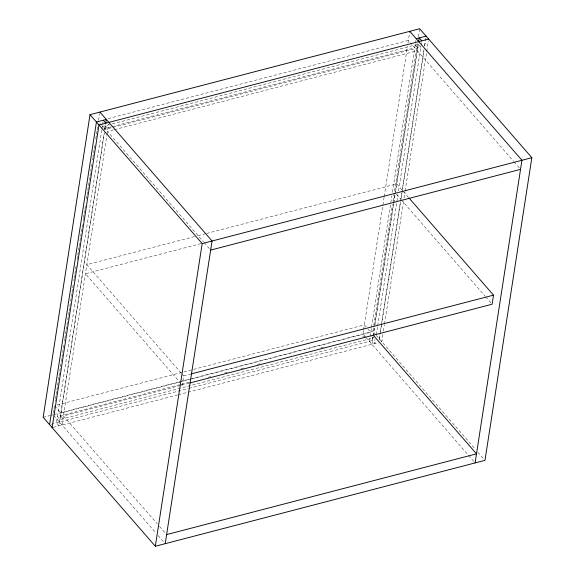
<?xml version="1.0" encoding="UTF-8"?>
<svg xmlns="http://www.w3.org/2000/svg" width="575" height="575" viewBox="0 0 575 575"><rect width="100%" height="100%" fill="white"/><g stroke="black" fill="none" stroke-linecap="round" stroke-linejoin="round"><path stroke-width="0.43" stroke-dasharray="2.88 2.16" d="M53.31 413.087L53.949 408.954M54.014 408.523L54.568 404.973M55.114 401.422L55.387 399.647M55.523 398.755L56.077 395.212M56.213 394.321L56.767 390.77M56.903 389.886L57.45 386.335M57.586 385.444L58.276 381.009M58.413 380.118L58.959 376.567M59.103 375.683L59.649 372.133M59.786 371.242L60.339 367.691M60.476 366.807L61.158 362.372M61.295 361.481L61.848 357.93M61.985 357.046L62.531 353.496M62.675 352.604L63.221 349.054M63.358 348.17L63.911 344.619M64.458 341.068L64.731 339.293M64.867 338.402L65.421 334.851M65.557 333.967L66.103 330.417M66.247 329.525L66.793 325.982M66.93 325.091L67.62 320.656M67.757 319.765L68.303 316.214M68.439 315.33L68.993 311.779M69.129 310.888L69.683 307.338M69.819 306.453L70.502 302.012M70.639 301.127L71.192 297.577M71.329 296.686L71.875 293.142M72.019 292.251L72.565 288.7M72.702 287.816L73.255 284.266M73.801 280.715L74.074 278.94M74.211 278.048L74.764 274.498M74.901 273.614L75.447 270.063M75.591 269.172L76.137 265.621M77.1 259.411L77.647 255.861M77.783 254.977L78.337 251.426M78.473 250.535L79.019 246.984M79.163 246.1L79.846 241.658M79.983 240.774L80.536 237.223M80.672 236.332L81.219 232.782M81.355 231.897L81.909 228.347M82.045 227.456L82.599 223.912M83.145 220.362L83.418 218.586M83.555 217.695L84.108 214.144M84.245 213.26L84.791 209.71M84.927 208.818L85.481 205.268M86.444 199.058L86.99 195.507M87.127 194.616L87.68 191.065M87.817 190.181L88.363 186.631M88.507 185.747L89.19 181.305M89.326 180.421L89.88 176.87M90.016 175.979L90.562 172.428M90.699 171.544L91.252 167.993M91.389 167.102L91.935 163.552M92.489 160.001L92.762 158.226M92.898 157.342L93.452 153.791M93.588 152.907L94.135 149.356M94.271 148.465L94.825 144.914M95.788 138.704L96.334 135.154M96.471 134.263L97.024 130.712M97.161 129.828L97.707 126.277M98.627 120.333L99.655 113.728M101.782 129.993L56.443 422.891L59.002 425.838L104.348 132.94M101.904 129.195L103.018 122.008M59.462 422.1L104.255 132.76M104.808 129.21L105.491 124.768M104.894 129.389L105.721 124.063M62.028 425.047L106.821 135.707M106.957 134.816L108.625 124.042M181.88 373.872L183.633 375.899L182.232 384.977L180.471 382.95M363.479 330.438L362.933 333.989L365.262 336.662M363.623 329.547L384.093 197.304M384.229 196.413L407.452 46.417M407.998 42.866L409.788 31.33M369.344 341.356L371.4 328.037M371.543 327.153L391.877 195.795M392.423 192.244L415.373 44.023M415.509 43.132L416.199 38.698M375.734 334.758L372.823 331.408L373.649 326.082M373.786 325.198L392.473 204.484M393.02 200.941L417.479 42.953M418.442 36.735L419.678 28.75M374.303 328.052L372.363 340.565L374.929 343.512L375.475 339.962M374.835 324.588L393.523 203.873M393.659 202.997L394.896 195.004M395.032 194.12L418.255 44.124M371.903 344.303L373.053 336.871M373.139 336.31L374.519 327.441M374.656 326.55L393.616 204.068M393.753 203.176L394.989 195.191M395.463 192.143L418.636 42.428M376.302 334.636L377.552 326.564M377.674 325.766L398.008 194.4M398.561 190.857L420.957 46.18M421.094 45.296L421.504 42.629M379.234 338.776L379.78 335.225M380.334 331.674L400.394 202.091M400.531 201.207L424.027 49.428M424.573 45.878L425.809 37.892M379.184 339.847L380.01 334.521M380.147 333.637L381.383 325.651M381.52 324.76L400.48 202.278M401.034 198.727L424.113 49.615M424.666 46.065L425.493 40.739M382.893 334.621L381.793 341.723L379.22 342.398M383.446 331.071L384.409 324.861M384.546 323.977L403.506 201.487M404.052 197.937L405.016 191.727M405.152 190.835L426.585 52.375M426.729 51.491L428.375 40.839M108.05 118.666L408.379 40.408L410.126 42.413M109.681 124.617L102.321 126.536L104.88 129.483L420.807 47.157L418.241 44.21L110.127 124.502M110.989 126.938L104.909 128.527L98.505 121.153M111.852 126.716L414.791 47.775L410.715 43.089M113.548 129.885L107.475 131.474L203.586 241.96M114.418 129.662L417.357 50.722L513.468 161.208M194.494 236.591L86.861 264.644L181.29 373.197M197.965 235.685L205.778 233.651M206.648 233.428L396.736 183.892L408.466 197.376M200.898 243.635L85.452 273.722L179.882 382.282M57.062 404.98L364.342 324.904L366.088 326.916M183.633 375.899L190.584 374.088M43.161 417.313L49.759 415.596M50.578 415.38L53.051 414.733M53.921 414.51L189.333 379.227M190.196 378.997L372.823 331.408M191.072 379.098L60.871 413.022L55.042 406.324M191.935 378.868L370.746 332.271L366.67 327.585M189.34 382.21L57.414 416.588L59.98 419.534L374.167 337.662M207.999 377.344L211.471 376.438M224.494 373.046L227.966 372.14M240.982 368.747L244.454 367.849M257.478 364.457L260.949 363.551M320.843 347.94L324.314 347.034M362.509 337.087L365.98 336.181M180.615 385.437L63.43 415.969L157.183 523.746M181.484 385.207L189.29 383.173M51.218 424.249L187.932 388.628M188.794 388.398L375.108 339.854M52.993 427.405L177.474 394.967M178.336 394.738L378.364 342.621M415.222 45.001L417.781 47.948M514.057 161.891L519.362 167.986M396.506 194.321L400.61 199.043M401.199 199.712L485.07 296.132M485.659 296.808L490.935 302.881M376.316 335.426L475.547 449.499M477.904 452.216L483.805 458.994M371.86 336.821L372.88 337.999M365.844 337.338L468.014 454.789M468.603 455.465L474.504 462.25M105.34 125.753L107.906 128.699M204.175 242.636L210.069 249.413M159.541 526.456L165.442 533.241M60.44 415.797L63.006 418.744M53.633 415.402L155.782 532.831M158.139 535.541L164.033 542.318"/><path stroke-width="0.86" d="M90.016 114.655L43.161 417.313L155.322 546.25L484.984 460.345L531.839 157.687L419.678 28.75L90.016 114.655L202.177 243.592L155.322 546.25M49.572 424.681L96.427 122.022L106.317 119.442L105.764 122.993M52.138 427.628L98.993 124.969L428.648 39.064M165.212 543.67L212.067 241.011L99.906 112.075M418.665 41.458L419.218 37.907L421.784 40.854M409.055 198.052L493.515 295.147L492.107 304.225L190.045 382.943M475.094 462.925L521.949 160.267L409.788 31.33M416.199 38.698L426.082 36.117M202.177 243.592L531.839 157.687M210.658 250.096L520.54 169.345M191.446 373.858L493.515 295.147M166.621 534.592L476.495 453.848L373.312 335.225M103.292 120.233L105.858 123.179"/></g></svg>
